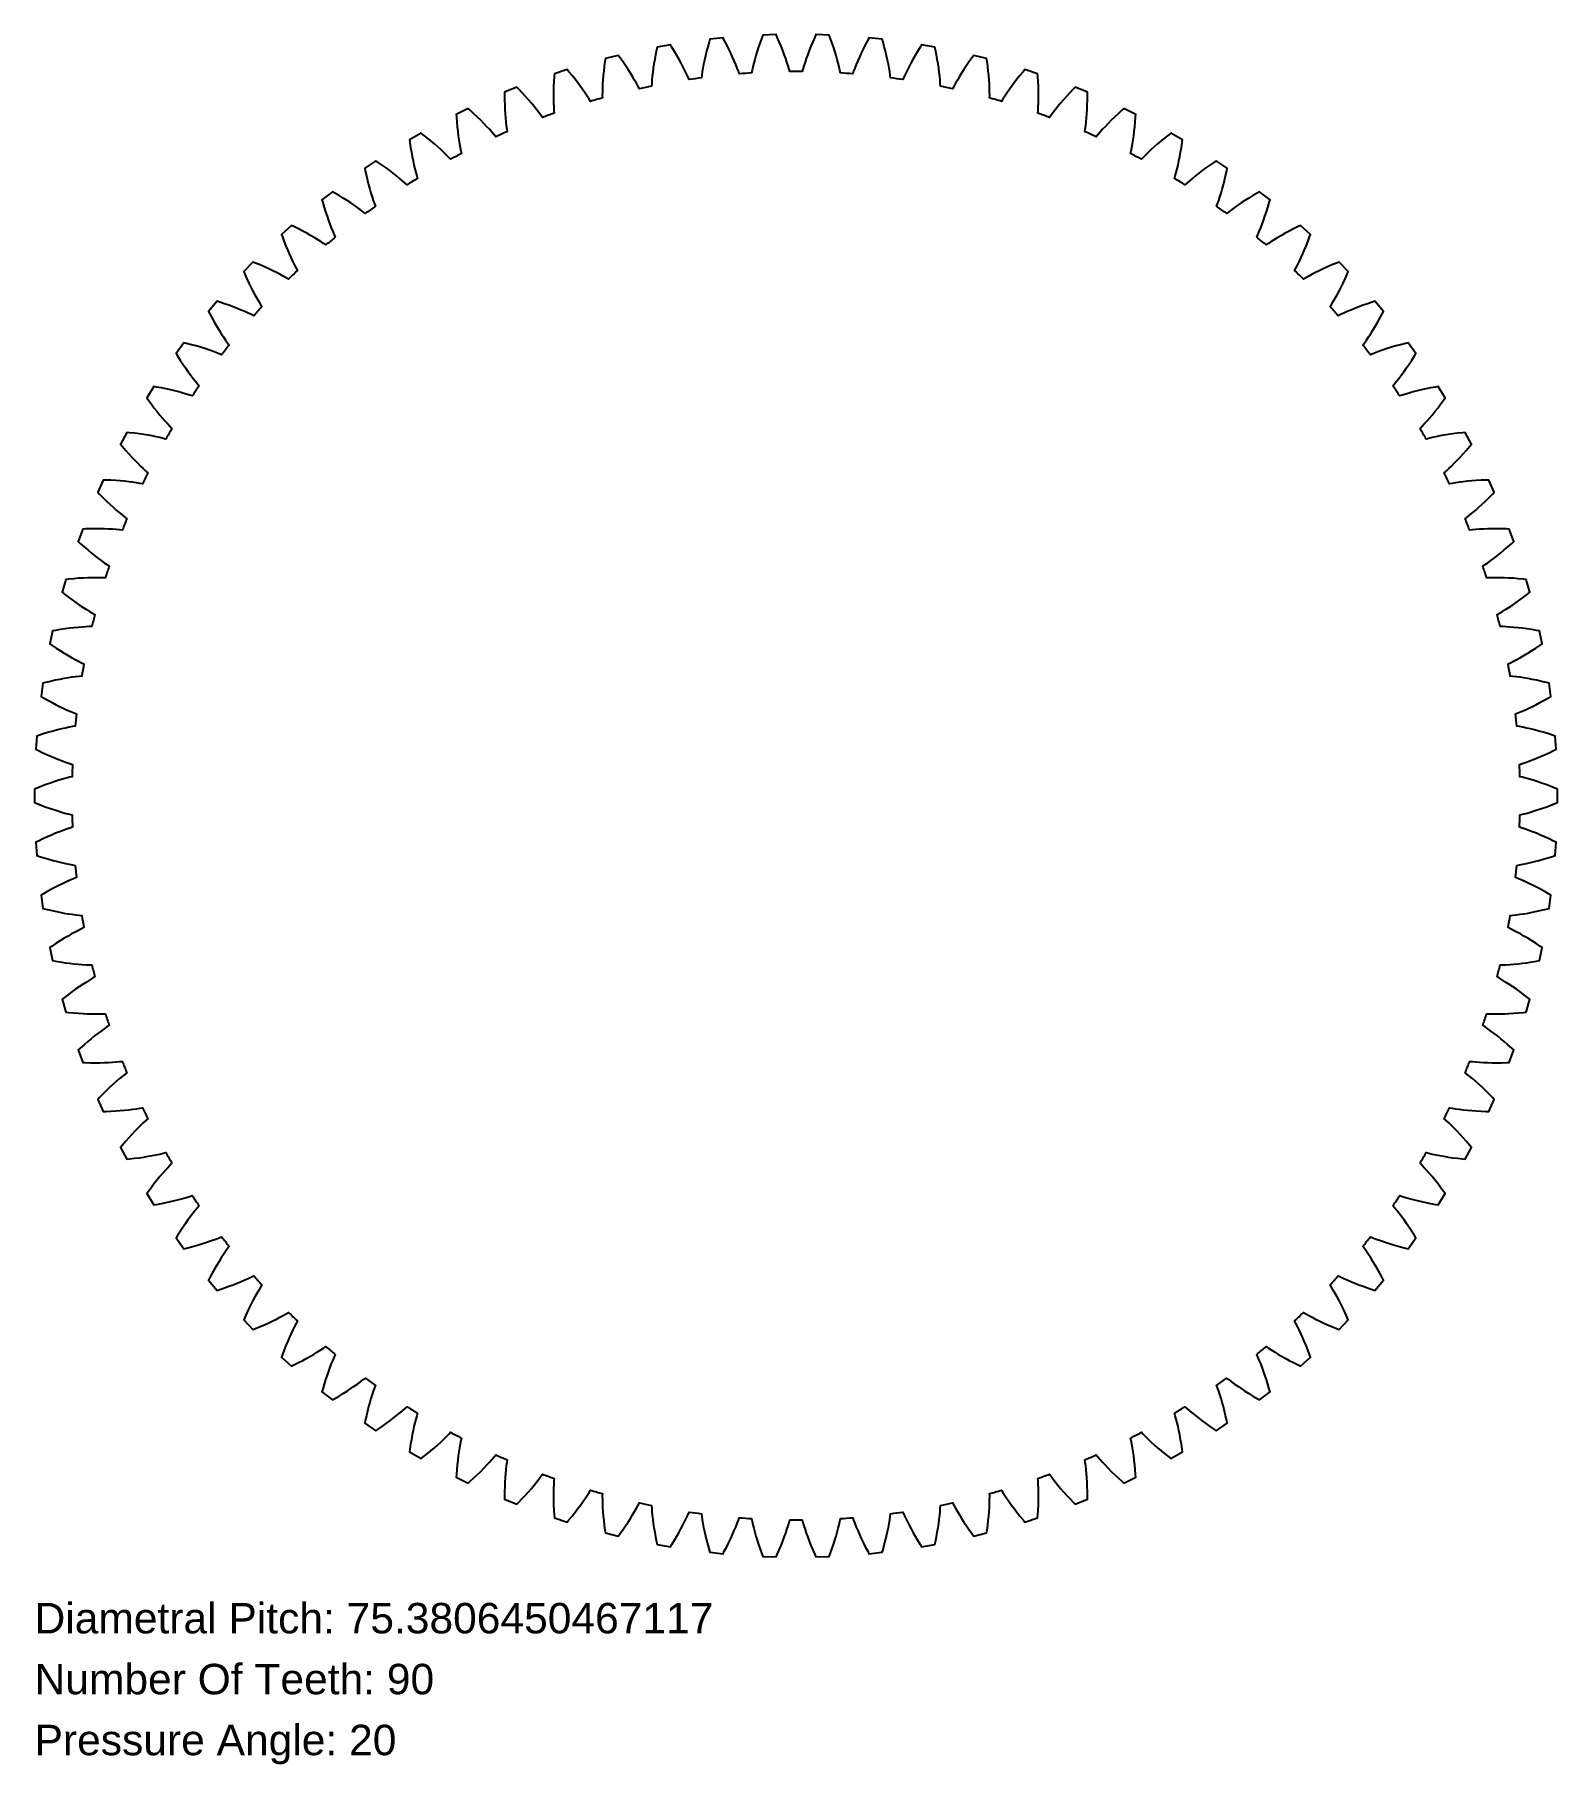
# Model space of a CAD drawing. Extents: x -15.5 to 15.5, y -19.7 to 15.5.
import ezdxf

# ---------------------------------------------------------------- set-up
doc = ezdxf.new("R2010")
doc.units = 0
doc.layers.add('1', color=7, linetype='Continuous')
doc.layers.add('NOTES', color=1, linetype='Continuous')
doc.styles.add('ARIAL', font='Arial.ttf')

msp = doc.modelspace()

# ---------------------------------------------------------------- linework, layer by layer
at = {"layer": '1'}
msp.add_lwpolyline([(14.737, -0.389), (14.789, -0.376), (14.858, -0.358), (14.931, -0.338), (15.008, -0.315), (15.089, -0.289), (15.173, -0.26), (15.261, -0.229), (15.353, -0.195), (15.447, -0.157), (15.499, -0.135), (15.499, 0.135), (15.447, 0.157), (15.353, 0.195), (15.261, 0.229), (15.173, 0.26), (15.089, 0.289), (15.008, 0.315), (14.931, 0.338), (14.858, 0.358), (14.789, 0.376), (14.737, 0.389, -0.000044), (14.728, 0.64), (14.779, 0.656), (14.847, 0.679), (14.919, 0.705), (14.994, 0.733), (15.072, 0.764), (15.154, 0.799), (15.24, 0.836), (15.329, 0.877), (15.421, 0.921), (15.471, 0.946), (15.452, 1.216), (15.399, 1.234), (15.302, 1.265), (15.208, 1.293), (15.118, 1.318), (15.032, 1.341), (14.95, 1.361), (14.871, 1.378), (14.797, 1.394), (14.727, 1.407), (14.674, 1.416, -0.000044), (14.647, 1.666), (14.697, 1.686), (14.763, 1.713), (14.833, 1.744), (14.906, 1.777), (14.982, 1.814), (15.062, 1.854), (15.145, 1.897), (15.23, 1.944), (15.319, 1.994), (15.367, 2.023), (15.33, 2.291), (15.275, 2.305), (15.176, 2.329), (15.081, 2.351), (14.989, 2.37), (14.902, 2.386), (14.818, 2.4), (14.739, 2.412), (14.664, 2.422), (14.593, 2.431), (14.539, 2.436, -0.000044), (14.496, 2.684), (14.544, 2.707), (14.608, 2.739), (14.675, 2.774), (14.746, 2.813), (14.819, 2.855), (14.896, 2.9), (14.975, 2.949), (15.057, 3.002), (15.142, 3.058), (15.189, 3.09), (15.133, 3.355), (15.077, 3.365), (14.977, 3.382), (14.88, 3.397), (14.788, 3.409), (14.699, 3.42), (14.615, 3.428), (14.535, 3.435), (14.459, 3.439), (14.388, 3.443), (14.334, 3.444, -0.000044), (14.273, 3.688), (14.32, 3.715), (14.381, 3.751), (14.446, 3.791), (14.514, 3.835), (14.584, 3.881), (14.657, 3.932), (14.733, 3.986), (14.811, 4.045), (14.892, 4.107), (14.936, 4.142), (14.862, 4.402), (14.806, 4.409), (14.704, 4.419), (14.607, 4.427), (14.514, 4.433), (14.425, 4.437), (14.34, 4.439), (14.26, 4.44), (14.184, 4.44), (14.112, 4.438), (14.059, 4.436, -0.000044), (13.981, 4.675), (14.026, 4.705), (14.085, 4.745), (14.146, 4.79), (14.211, 4.838), (14.278, 4.889), (14.347, 4.945), (14.419, 5.004), (14.493, 5.068), (14.569, 5.136), (14.611, 5.174), (14.518, 5.428), (14.462, 5.431), (14.36, 5.434), (14.262, 5.435), (14.169, 5.434), (14.08, 5.432), (13.996, 5.429), (13.915, 5.424), (13.84, 5.418), (13.768, 5.412), (13.715, 5.406, -0.000044), (13.621, 5.639), (13.663, 5.672), (13.719, 5.716), (13.778, 5.765), (13.839, 5.817), (13.902, 5.873), (13.967, 5.934), (14.035, 5.998), (14.104, 6.067), (14.176, 6.14), (14.215, 6.18), (14.104, 6.428), (14.048, 6.426), (13.946, 6.422), (13.849, 6.416), (13.756, 6.409), (13.667, 6.401), (13.583, 6.392), (13.503, 6.381), (13.428, 6.37), (13.357, 6.359), (13.304, 6.349, -0.000044), (13.194, 6.575), (13.234, 6.611), (13.287, 6.659), (13.342, 6.712), (13.399, 6.768), (13.458, 6.829), (13.519, 6.893), (13.582, 6.962), (13.647, 7.036), (13.713, 7.113), (13.749, 7.157), (13.622, 7.396), (13.565, 7.391), (13.464, 7.379), (13.367, 7.367), (13.275, 7.353), (13.187, 7.339), (13.104, 7.324), (13.025, 7.308), (12.951, 7.292), (12.881, 7.275), (12.829, 7.262, -0.000044), (12.704, 7.479), (12.741, 7.518), (12.79, 7.57), (12.841, 7.626), (12.894, 7.686), (12.949, 7.751), (13.006, 7.82), (13.064, 7.893), (13.123, 7.971), (13.183, 8.053), (13.216, 8.099), (13.072, 8.328), (13.017, 8.319), (12.917, 8.301), (12.821, 8.281), (12.73, 8.261), (12.643, 8.241), (12.561, 8.22), (12.484, 8.199), (12.411, 8.177), (12.342, 8.156), (12.291, 8.139, -0.000044), (12.151, 8.347), (12.186, 8.388), (12.231, 8.444), (12.278, 8.503), (12.327, 8.567), (12.377, 8.635), (12.428, 8.708), (12.481, 8.785), (12.535, 8.867), (12.589, 8.953), (12.619, 9.001), (12.46, 9.22), (12.405, 9.207), (12.306, 9.181), (12.212, 9.156), (12.122, 9.129), (12.037, 9.103), (11.957, 9.076), (11.881, 9.049), (11.81, 9.023), (11.743, 8.997), (11.694, 8.977, -0.000044), (11.539, 9.175), (11.571, 9.218), (11.612, 9.276), (11.655, 9.339), (11.699, 9.406), (11.744, 9.478), (11.791, 9.554), (11.838, 9.634), (11.886, 9.719), (11.934, 9.809), (11.96, 9.859), (11.786, 10.067), (11.732, 10.05), (11.636, 10.017), (11.543, 9.985), (11.456, 9.953), (11.373, 9.92), (11.295, 9.888), (11.221, 9.856), (11.152, 9.825), (11.087, 9.794), (11.039, 9.77, -0.000044), (10.871, 9.957), (10.9, 10.003), (10.937, 10.064), (10.975, 10.129), (11.015, 10.199), (11.055, 10.274), (11.096, 10.353), (11.137, 10.437), (11.179, 10.525), (11.221, 10.618), (11.243, 10.669), (11.055, 10.864), (11.003, 10.844), (10.909, 10.805), (10.819, 10.766), (10.734, 10.728), (10.653, 10.689), (10.578, 10.652), (10.506, 10.615), (10.439, 10.579), (10.377, 10.544), (10.331, 10.517, -0.000044), (10.15, 10.691), (10.175, 10.739), (10.208, 10.802), (10.242, 10.87), (10.276, 10.943), (10.311, 11.02), (10.346, 11.102), (10.382, 11.188), (10.417, 11.279), (10.453, 11.375), (10.472, 11.428), (10.27, 11.609), (10.22, 11.585), (10.128, 11.539), (10.041, 11.494), (9.959, 11.45), (9.882, 11.407), (9.809, 11.364), (9.74, 11.322), (9.676, 11.281), (9.616, 11.242), (9.572, 11.212, -0.000044), (9.379, 11.373), (9.401, 11.422), (9.43, 11.488), (9.459, 11.558), (9.488, 11.633), (9.517, 11.712), (9.547, 11.796), (9.576, 11.885), (9.605, 11.978), (9.634, 12.076), (9.649, 12.13), (9.436, 12.297), (9.387, 12.269), (9.299, 12.218), (9.215, 12.167), (9.136, 12.117), (9.062, 12.068), (8.992, 12.02), (8.927, 11.974), (8.866, 11.929), (8.809, 11.885), (8.766, 11.852, -0.000044), (8.563, 12), (8.582, 12.05), (8.605, 12.118), (8.629, 12.19), (8.653, 12.267), (8.677, 12.348), (8.701, 12.434), (8.724, 12.524), (8.746, 12.619), (8.768, 12.719), (8.779, 12.774), (8.555, 12.925), (8.508, 12.894), (8.424, 12.837), (8.344, 12.78), (8.269, 12.725), (8.198, 12.671), (8.132, 12.618), (8.07, 12.567), (8.012, 12.518), (7.958, 12.471), (7.918, 12.435, -0.000044), (7.705, 12.568), (7.72, 12.62), (7.739, 12.689), (7.758, 12.762), (7.777, 12.84), (7.795, 12.923), (7.812, 13.01), (7.829, 13.102), (7.845, 13.198), (7.86, 13.299), (7.867, 13.355), (7.632, 13.491), (7.588, 13.456), (7.508, 13.393), (7.432, 13.331), (7.361, 13.271), (7.294, 13.212), (7.232, 13.155), (7.173, 13.1), (7.119, 13.047), (7.069, 12.996), (7.032, 12.957, -0.000044), (6.81, 13.075), (6.821, 13.127), (6.835, 13.198), (6.849, 13.272), (6.862, 13.351), (6.874, 13.435), (6.886, 13.523), (6.896, 13.616), (6.905, 13.713), (6.913, 13.815), (6.916, 13.871), (6.673, 13.99), (6.631, 13.953), (6.555, 13.884), (6.484, 13.817), (6.417, 13.752), (6.355, 13.688), (6.297, 13.627), (6.242, 13.568), (6.192, 13.511), (6.145, 13.457), (6.111, 13.416, -0.000044), (5.881, 13.518), (5.889, 13.571), (5.898, 13.642), (5.906, 13.718), (5.914, 13.798), (5.92, 13.882), (5.925, 13.971), (5.929, 14.064), (5.932, 14.162), (5.932, 14.264), (5.932, 14.32), (5.681, 14.422), (5.641, 14.381), (5.571, 14.307), (5.505, 14.236), (5.443, 14.166), (5.385, 14.098), (5.331, 14.033), (5.28, 13.971), (5.234, 13.91), (5.191, 13.853), (5.16, 13.809, -0.000044), (4.924, 13.895), (4.928, 13.949), (4.932, 14.02), (4.935, 14.096), (4.937, 14.177), (4.937, 14.261), (4.936, 14.35), (4.934, 14.443), (4.929, 14.541), (4.923, 14.643), (4.918, 14.699), (4.661, 14.783), (4.624, 14.74), (4.559, 14.661), (4.498, 14.585), (4.441, 14.511), (4.388, 14.44), (4.339, 14.371), (4.293, 14.305), (4.251, 14.242), (4.212, 14.181), (4.184, 14.136, -0.000044), (3.942, 14.205), (3.943, 14.259), (3.942, 14.33), (3.94, 14.406), (3.936, 14.486), (3.931, 14.571), (3.923, 14.66), (3.914, 14.752), (3.903, 14.849), (3.889, 14.95), (3.881, 15.006), (3.618, 15.072), (3.585, 15.026), (3.525, 14.944), (3.47, 14.863), (3.418, 14.786), (3.37, 14.711), (3.326, 14.639), (3.285, 14.569), (3.247, 14.503), (3.213, 14.441), (3.188, 14.393, -0.000044), (2.942, 14.445), (2.938, 14.499), (2.933, 14.57), (2.925, 14.646), (2.916, 14.726), (2.905, 14.81), (2.891, 14.898), (2.876, 14.989), (2.858, 15.085), (2.837, 15.185), (2.825, 15.24), (2.558, 15.287), (2.528, 15.24), (2.474, 15.153), (2.425, 15.069), (2.378, 14.988), (2.336, 14.91), (2.296, 14.835), (2.26, 14.763), (2.228, 14.695), (2.198, 14.63), (2.176, 14.58, -0.000044), (1.927, 14.615), (1.92, 14.669), (1.909, 14.739), (1.896, 14.814), (1.882, 14.893), (1.864, 14.976), (1.845, 15.063), (1.823, 15.154), (1.798, 15.248), (1.771, 15.346), (1.755, 15.4), (1.485, 15.429), (1.459, 15.379), (1.411, 15.289), (1.367, 15.201), (1.327, 15.117), (1.29, 15.036), (1.256, 14.959), (1.225, 14.885), (1.197, 14.814), (1.172, 14.747), (1.154, 14.697, -0.000044), (0.903, 14.714), (0.892, 14.767), (0.876, 14.837), (0.858, 14.91), (0.838, 14.988), (0.815, 15.07), (0.79, 15.155), (0.761, 15.244), (0.73, 15.336), (0.696, 15.432), (0.676, 15.485), (0.406, 15.495), (0.382, 15.443), (0.341, 15.35), (0.304, 15.26), (0.269, 15.173), (0.238, 15.09), (0.209, 15.01), (0.184, 14.934), (0.161, 14.862), (0.14, 14.793), (0.126, 14.741, -0.000044), (-0.126, 14.741), (-0.14, 14.793), (-0.161, 14.862), (-0.184, 14.934), (-0.209, 15.01), (-0.238, 15.09), (-0.269, 15.173), (-0.304, 15.26), (-0.341, 15.35), (-0.382, 15.443), (-0.406, 15.495), (-0.676, 15.485), (-0.696, 15.432), (-0.73, 15.336), (-0.762, 15.244), (-0.79, 15.155), (-0.815, 15.07), (-0.838, 14.988), (-0.858, 14.91), (-0.876, 14.837), (-0.892, 14.767), (-0.903, 14.714, -0.000044), (-1.154, 14.697), (-1.172, 14.747), (-1.197, 14.814), (-1.225, 14.885), (-1.256, 14.959), (-1.29, 15.036), (-1.327, 15.117), (-1.367, 15.201), (-1.411, 15.289), (-1.459, 15.379), (-1.485, 15.429), (-1.755, 15.4), (-1.771, 15.346), (-1.798, 15.248), (-1.823, 15.154), (-1.845, 15.063), (-1.865, 14.976), (-1.882, 14.893), (-1.896, 14.814), (-1.909, 14.739), (-1.92, 14.669), (-1.927, 14.615, -0.000044), (-2.176, 14.58), (-2.198, 14.63), (-2.228, 14.695), (-2.26, 14.763), (-2.296, 14.835), (-2.336, 14.91), (-2.378, 14.988), (-2.425, 15.069), (-2.474, 15.153), (-2.528, 15.24), (-2.558, 15.287), (-2.825, 15.24), (-2.837, 15.185), (-2.858, 15.085), (-2.876, 14.989), (-2.891, 14.897), (-2.905, 14.81), (-2.916, 14.726), (-2.925, 14.646), (-2.933, 14.57), (-2.938, 14.499), (-2.942, 14.445, -0.000044), (-3.188, 14.393), (-3.213, 14.441), (-3.247, 14.503), (-3.285, 14.569), (-3.326, 14.639), (-3.37, 14.711), (-3.418, 14.786), (-3.47, 14.863), (-3.525, 14.944), (-3.585, 15.026), (-3.618, 15.072), (-3.881, 15.006), (-3.889, 14.95), (-3.903, 14.849), (-3.914, 14.752), (-3.923, 14.66), (-3.931, 14.571), (-3.936, 14.486), (-3.94, 14.406), (-3.942, 14.33), (-3.943, 14.259), (-3.942, 14.205, -0.000044), (-4.184, 14.136), (-4.212, 14.181), (-4.251, 14.242), (-4.293, 14.305), (-4.339, 14.371), (-4.388, 14.44), (-4.441, 14.511), (-4.498, 14.585), (-4.559, 14.661), (-4.624, 14.74), (-4.661, 14.783), (-4.918, 14.699), (-4.923, 14.643), (-4.929, 14.541), (-4.934, 14.443), (-4.936, 14.35), (-4.937, 14.261), (-4.937, 14.177), (-4.935, 14.096), (-4.932, 14.02), (-4.928, 13.949), (-4.924, 13.895, -0.000044), (-5.16, 13.809), (-5.191, 13.853), (-5.234, 13.91), (-5.28, 13.971), (-5.331, 14.033), (-5.385, 14.098), (-5.443, 14.166), (-5.505, 14.236), (-5.571, 14.307), (-5.641, 14.381), (-5.681, 14.422), (-5.932, 14.32), (-5.932, 14.264), (-5.932, 14.162), (-5.929, 14.064), (-5.925, 13.971), (-5.92, 13.882), (-5.914, 13.798), (-5.906, 13.718), (-5.898, 13.642), (-5.889, 13.571), (-5.881, 13.518, -0.000044), (-6.111, 13.416), (-6.145, 13.457), (-6.192, 13.511), (-6.242, 13.568), (-6.297, 13.627), (-6.355, 13.688), (-6.417, 13.752), (-6.484, 13.817), (-6.555, 13.884), (-6.631, 13.953), (-6.673, 13.99), (-6.916, 13.871), (-6.913, 13.815), (-6.905, 13.713), (-6.896, 13.616), (-6.886, 13.523), (-6.874, 13.435), (-6.862, 13.351), (-6.849, 13.272), (-6.835, 13.198), (-6.821, 13.127), (-6.81, 13.075, -0.000044), (-7.032, 12.957), (-7.069, 12.996), (-7.119, 13.047), (-7.173, 13.1), (-7.232, 13.155), (-7.294, 13.212), (-7.361, 13.271), (-7.432, 13.331), (-7.508, 13.393), (-7.588, 13.456), (-7.632, 13.491), (-7.867, 13.355), (-7.86, 13.299), (-7.845, 13.198), (-7.829, 13.102), (-7.812, 13.01), (-7.795, 12.923), (-7.777, 12.84), (-7.758, 12.762), (-7.739, 12.689), (-7.72, 12.62), (-7.705, 12.568, -0.000044), (-7.918, 12.435), (-7.958, 12.471), (-8.012, 12.518), (-8.07, 12.567), (-8.132, 12.618), (-8.198, 12.671), (-8.269, 12.725), (-8.344, 12.78), (-8.424, 12.837), (-8.508, 12.894), (-8.555, 12.925), (-8.779, 12.774), (-8.768, 12.719), (-8.746, 12.619), (-8.724, 12.524), (-8.701, 12.434), (-8.677, 12.348), (-8.653, 12.267), (-8.629, 12.19), (-8.605, 12.118), (-8.582, 12.05), (-8.563, 12, -0.000044), (-8.766, 11.852), (-8.809, 11.885), (-8.866, 11.929), (-8.927, 11.974), (-8.992, 12.02), (-9.062, 12.068), (-9.136, 12.117), (-9.215, 12.167), (-9.299, 12.218), (-9.387, 12.269), (-9.436, 12.297), (-9.649, 12.13), (-9.634, 12.076), (-9.605, 11.978), (-9.576, 11.885), (-9.547, 11.796), (-9.517, 11.712), (-9.488, 11.633), (-9.459, 11.558), (-9.43, 11.488), (-9.401, 11.422), (-9.379, 11.373, -0.000044), (-9.572, 11.212), (-9.616, 11.242), (-9.676, 11.281), (-9.74, 11.322), (-9.809, 11.364), (-9.882, 11.407), (-9.959, 11.45), (-10.042, 11.494), (-10.128, 11.539), (-10.22, 11.585), (-10.27, 11.609), (-10.472, 11.428), (-10.453, 11.375), (-10.417, 11.279), (-10.382, 11.188), (-10.346, 11.102), (-10.311, 11.02), (-10.276, 10.943), (-10.242, 10.87), (-10.208, 10.802), (-10.175, 10.739), (-10.15, 10.691, -0.000044), (-10.331, 10.517), (-10.377, 10.544), (-10.439, 10.579), (-10.506, 10.615), (-10.578, 10.652), (-10.653, 10.689), (-10.734, 10.728), (-10.819, 10.766), (-10.909, 10.805), (-11.003, 10.843), (-11.055, 10.864), (-11.243, 10.669), (-11.221, 10.618), (-11.179, 10.525), (-11.137, 10.437), (-11.096, 10.353), (-11.055, 10.274), (-11.015, 10.199), (-10.975, 10.129), (-10.937, 10.064), (-10.9, 10.003), (-10.871, 9.957, -0.000044), (-11.039, 9.77), (-11.087, 9.794), (-11.152, 9.825), (-11.221, 9.856), (-11.295, 9.888), (-11.373, 9.92), (-11.456, 9.953), (-11.544, 9.985), (-11.636, 10.017), (-11.732, 10.05), (-11.786, 10.067), (-11.96, 9.859), (-11.934, 9.809), (-11.886, 9.719), (-11.838, 9.634), (-11.791, 9.554), (-11.744, 9.478), (-11.699, 9.406), (-11.655, 9.339), (-11.612, 9.276), (-11.571, 9.218), (-11.539, 9.175, -0.000044), (-11.694, 8.977), (-11.743, 8.997), (-11.81, 9.023), (-11.881, 9.049), (-11.957, 9.076), (-12.037, 9.103), (-12.122, 9.129), (-12.212, 9.156), (-12.306, 9.181), (-12.405, 9.207), (-12.46, 9.22), (-12.619, 9.001), (-12.589, 8.953), (-12.535, 8.867), (-12.481, 8.785), (-12.428, 8.708), (-12.377, 8.635), (-12.327, 8.567), (-12.278, 8.503), (-12.231, 8.444), (-12.186, 8.388), (-12.151, 8.347, -0.000044), (-12.291, 8.139), (-12.342, 8.156), (-12.411, 8.177), (-12.484, 8.199), (-12.561, 8.22), (-12.643, 8.241), (-12.73, 8.261), (-12.821, 8.281), (-12.917, 8.301), (-13.017, 8.319), (-13.072, 8.328), (-13.216, 8.099), (-13.183, 8.053), (-13.123, 7.971), (-13.064, 7.893), (-13.006, 7.82), (-12.949, 7.751), (-12.894, 7.686), (-12.841, 7.626), (-12.79, 7.57), (-12.741, 7.518), (-12.704, 7.479, -0.000044), (-12.829, 7.262), (-12.881, 7.275), (-12.951, 7.292), (-13.025, 7.308), (-13.104, 7.324), (-13.187, 7.339), (-13.275, 7.353), (-13.367, 7.367), (-13.464, 7.379), (-13.566, 7.391), (-13.622, 7.396), (-13.749, 7.157), (-13.713, 7.113), (-13.647, 7.036), (-13.582, 6.962), (-13.519, 6.893), (-13.458, 6.829), (-13.399, 6.768), (-13.342, 6.712), (-13.287, 6.659), (-13.234, 6.611), (-13.194, 6.575, -0.000044), (-13.304, 6.349), (-13.357, 6.359), (-13.428, 6.37), (-13.503, 6.381), (-13.583, 6.392), (-13.667, 6.401), (-13.756, 6.409), (-13.849, 6.416), (-13.946, 6.422), (-14.048, 6.426), (-14.104, 6.428), (-14.215, 6.18), (-14.176, 6.14), (-14.104, 6.067), (-14.035, 5.998), (-13.967, 5.934), (-13.902, 5.873), (-13.839, 5.817), (-13.778, 5.765), (-13.719, 5.716), (-13.663, 5.672), (-13.621, 5.639, -0.000044), (-13.715, 5.406), (-13.768, 5.412), (-13.84, 5.418), (-13.915, 5.424), (-13.996, 5.429), (-14.08, 5.432), (-14.169, 5.434), (-14.262, 5.435), (-14.36, 5.434), (-14.462, 5.431), (-14.518, 5.428), (-14.611, 5.174), (-14.569, 5.136), (-14.493, 5.068), (-14.419, 5.004), (-14.347, 4.945), (-14.278, 4.889), (-14.211, 4.838), (-14.146, 4.79), (-14.085, 4.745), (-14.026, 4.705), (-13.981, 4.675, -0.000044), (-14.059, 4.436), (-14.112, 4.438), (-14.184, 4.44), (-14.26, 4.44), (-14.34, 4.439), (-14.425, 4.437), (-14.514, 4.433), (-14.607, 4.427), (-14.704, 4.419), (-14.806, 4.409), (-14.862, 4.402), (-14.936, 4.142), (-14.892, 4.107), (-14.811, 4.045), (-14.733, 3.986), (-14.657, 3.932), (-14.584, 3.881), (-14.514, 3.834), (-14.446, 3.791), (-14.381, 3.751), (-14.32, 3.715), (-14.273, 3.688, -0.000044), (-14.334, 3.444), (-14.388, 3.443), (-14.459, 3.439), (-14.535, 3.435), (-14.615, 3.428), (-14.699, 3.42), (-14.788, 3.409), (-14.88, 3.397), (-14.977, 3.382), (-15.077, 3.365), (-15.133, 3.355), (-15.189, 3.09), (-15.142, 3.058), (-15.058, 3.002), (-14.975, 2.949), (-14.896, 2.9), (-14.819, 2.855), (-14.746, 2.813), (-14.675, 2.774), (-14.608, 2.739), (-14.544, 2.707), (-14.496, 2.684, -0.000044), (-14.539, 2.436), (-14.593, 2.431), (-14.664, 2.422), (-14.739, 2.412), (-14.818, 2.4), (-14.902, 2.386), (-14.989, 2.37), (-15.081, 2.351), (-15.176, 2.329), (-15.275, 2.305), (-15.33, 2.291), (-15.367, 2.023), (-15.319, 1.994), (-15.23, 1.944), (-15.145, 1.897), (-15.062, 1.854), (-14.982, 1.814), (-14.906, 1.777), (-14.833, 1.744), (-14.763, 1.713), (-14.697, 1.686), (-14.647, 1.666, -0.000044), (-14.674, 1.416), (-14.727, 1.407), (-14.797, 1.394), (-14.871, 1.378), (-14.95, 1.361), (-15.032, 1.341), (-15.118, 1.318), (-15.208, 1.293), (-15.302, 1.265), (-15.399, 1.234), (-15.452, 1.216), (-15.471, 0.946), (-15.421, 0.921), (-15.329, 0.877), (-15.24, 0.836), (-15.154, 0.799), (-15.072, 0.764), (-14.994, 0.733), (-14.919, 0.705), (-14.847, 0.679), (-14.779, 0.656), (-14.728, 0.64, -0.000044), (-14.737, 0.389), (-14.789, 0.376), (-14.858, 0.358), (-14.931, 0.338), (-15.008, 0.315), (-15.089, 0.289), (-15.173, 0.26), (-15.261, 0.229), (-15.353, 0.195), (-15.447, 0.157), (-15.499, 0.135), (-15.499, -0.135), (-15.447, -0.157), (-15.353, -0.195), (-15.261, -0.229), (-15.173, -0.26), (-15.089, -0.289), (-15.008, -0.315), (-14.931, -0.338), (-14.858, -0.358), (-14.789, -0.376), (-14.737, -0.389, -0.000044), (-14.728, -0.64), (-14.779, -0.656), (-14.847, -0.679), (-14.919, -0.705), (-14.994, -0.733), (-15.072, -0.764), (-15.154, -0.799), (-15.24, -0.836), (-15.329, -0.877), (-15.421, -0.921), (-15.471, -0.946), (-15.452, -1.216), (-15.399, -1.234), (-15.302, -1.265), (-15.208, -1.293), (-15.118, -1.318), (-15.032, -1.341), (-14.95, -1.361), (-14.871, -1.378), (-14.797, -1.394), (-14.727, -1.407), (-14.674, -1.416, -0.000044), (-14.647, -1.666), (-14.697, -1.686), (-14.763, -1.713), (-14.833, -1.744), (-14.906, -1.777), (-14.982, -1.814), (-15.062, -1.854), (-15.145, -1.897), (-15.23, -1.944), (-15.319, -1.994), (-15.367, -2.023), (-15.33, -2.291), (-15.275, -2.305), (-15.176, -2.329), (-15.081, -2.351), (-14.989, -2.37), (-14.902, -2.386), (-14.818, -2.4), (-14.739, -2.412), (-14.664, -2.422), (-14.593, -2.431), (-14.539, -2.436, -0.000044), (-14.496, -2.684), (-14.544, -2.707), (-14.608, -2.739), (-14.675, -2.774), (-14.746, -2.813), (-14.819, -2.855), (-14.896, -2.9), (-14.975, -2.949), (-15.058, -3.002), (-15.142, -3.058), (-15.189, -3.09), (-15.133, -3.355), (-15.077, -3.365), (-14.977, -3.382), (-14.88, -3.397), (-14.788, -3.409), (-14.699, -3.42), (-14.615, -3.428), (-14.535, -3.435), (-14.459, -3.439), (-14.388, -3.443), (-14.334, -3.444, -0.000044), (-14.273, -3.688), (-14.32, -3.715), (-14.381, -3.751), (-14.446, -3.791), (-14.514, -3.835), (-14.584, -3.881), (-14.657, -3.932), (-14.733, -3.986), (-14.811, -4.045), (-14.892, -4.107), (-14.936, -4.142), (-14.862, -4.402), (-14.806, -4.409), (-14.704, -4.419), (-14.607, -4.427), (-14.514, -4.433), (-14.425, -4.437), (-14.34, -4.439), (-14.26, -4.44), (-14.184, -4.44), (-14.112, -4.438), (-14.059, -4.436, -0.000044), (-13.981, -4.675), (-14.026, -4.705), (-14.085, -4.745), (-14.146, -4.79), (-14.211, -4.838), (-14.278, -4.889), (-14.347, -4.945), (-14.419, -5.004), (-14.493, -5.068), (-14.569, -5.136), (-14.611, -5.174), (-14.518, -5.428), (-14.462, -5.431), (-14.36, -5.434), (-14.262, -5.435), (-14.169, -5.434), (-14.08, -5.432), (-13.996, -5.429), (-13.915, -5.424), (-13.84, -5.418), (-13.768, -5.412), (-13.715, -5.406, -0.000044), (-13.621, -5.639), (-13.663, -5.672), (-13.719, -5.716), (-13.778, -5.765), (-13.839, -5.817), (-13.902, -5.873), (-13.967, -5.934), (-14.035, -5.998), (-14.104, -6.067), (-14.176, -6.14), (-14.215, -6.18), (-14.104, -6.428), (-14.048, -6.426), (-13.946, -6.422), (-13.849, -6.416), (-13.756, -6.409), (-13.667, -6.401), (-13.583, -6.392), (-13.503, -6.381), (-13.428, -6.37), (-13.357, -6.359), (-13.304, -6.349, -0.000044), (-13.194, -6.575), (-13.234, -6.611), (-13.287, -6.659), (-13.342, -6.712), (-13.399, -6.768), (-13.458, -6.829), (-13.519, -6.893), (-13.582, -6.962), (-13.647, -7.036), (-13.713, -7.113), (-13.749, -7.157), (-13.622, -7.396), (-13.566, -7.391), (-13.464, -7.379), (-13.367, -7.367), (-13.275, -7.353), (-13.187, -7.339), (-13.104, -7.324), (-13.025, -7.308), (-12.951, -7.292), (-12.881, -7.275), (-12.829, -7.262, -0.000044), (-12.704, -7.479), (-12.741, -7.518), (-12.79, -7.57), (-12.841, -7.626), (-12.894, -7.686), (-12.949, -7.751), (-13.006, -7.82), (-13.064, -7.893), (-13.123, -7.971), (-13.183, -8.053), (-13.216, -8.099), (-13.072, -8.328), (-13.017, -8.319), (-12.917, -8.301), (-12.821, -8.281), (-12.73, -8.261), (-12.643, -8.241), (-12.561, -8.22), (-12.484, -8.199), (-12.411, -8.177), (-12.342, -8.156), (-12.291, -8.139, -0.000044), (-12.151, -8.347), (-12.186, -8.388), (-12.231, -8.444), (-12.278, -8.503), (-12.327, -8.567), (-12.377, -8.635), (-12.428, -8.708), (-12.481, -8.785), (-12.535, -8.867), (-12.589, -8.953), (-12.619, -9.001), (-12.46, -9.22), (-12.405, -9.207), (-12.306, -9.181), (-12.212, -9.156), (-12.122, -9.129), (-12.037, -9.103), (-11.957, -9.076), (-11.881, -9.049), (-11.81, -9.023), (-11.743, -8.997), (-11.694, -8.977, -0.000044), (-11.539, -9.175), (-11.571, -9.218), (-11.612, -9.276), (-11.655, -9.339), (-11.699, -9.406), (-11.744, -9.478), (-11.791, -9.554), (-11.838, -9.634), (-11.886, -9.719), (-11.934, -9.809), (-11.96, -9.859), (-11.786, -10.067), (-11.732, -10.05), (-11.636, -10.017), (-11.544, -9.985), (-11.456, -9.953), (-11.373, -9.92), (-11.295, -9.888), (-11.221, -9.856), (-11.152, -9.825), (-11.087, -9.794), (-11.039, -9.77, -0.000044), (-10.871, -9.957), (-10.9, -10.003), (-10.937, -10.064), (-10.975, -10.129), (-11.015, -10.199), (-11.055, -10.274), (-11.096, -10.353), (-11.137, -10.437), (-11.179, -10.525), (-11.221, -10.618), (-11.243, -10.669), (-11.055, -10.864), (-11.003, -10.844), (-10.909, -10.805), (-10.819, -10.766), (-10.734, -10.728), (-10.653, -10.689), (-10.578, -10.652), (-10.506, -10.615), (-10.439, -10.579), (-10.377, -10.544), (-10.331, -10.517, -0.000044), (-10.15, -10.691), (-10.175, -10.739), (-10.208, -10.802), (-10.242, -10.87), (-10.276, -10.943), (-10.311, -11.02), (-10.346, -11.102), (-10.382, -11.188), (-10.417, -11.279), (-10.453, -11.375), (-10.472, -11.428), (-10.27, -11.609), (-10.22, -11.585), (-10.128, -11.539), (-10.042, -11.494), (-9.959, -11.45), (-9.882, -11.407), (-9.809, -11.364), (-9.74, -11.322), (-9.676, -11.281), (-9.616, -11.242), (-9.572, -11.212, -0.000044), (-9.379, -11.373), (-9.401, -11.422), (-9.43, -11.488), (-9.459, -11.558), (-9.488, -11.633), (-9.517, -11.712), (-9.547, -11.796), (-9.576, -11.885), (-9.605, -11.978), (-9.634, -12.076), (-9.649, -12.13), (-9.436, -12.297), (-9.387, -12.269), (-9.299, -12.218), (-9.215, -12.167), (-9.136, -12.117), (-9.062, -12.068), (-8.992, -12.02), (-8.927, -11.974), (-8.866, -11.929), (-8.809, -11.885), (-8.766, -11.852, -0.000044), (-8.563, -12), (-8.582, -12.05), (-8.605, -12.118), (-8.629, -12.19), (-8.653, -12.267), (-8.677, -12.348), (-8.701, -12.434), (-8.724, -12.524), (-8.746, -12.619), (-8.768, -12.719), (-8.779, -12.774), (-8.555, -12.925), (-8.508, -12.894), (-8.424, -12.837), (-8.344, -12.78), (-8.269, -12.725), (-8.198, -12.671), (-8.132, -12.618), (-8.07, -12.567), (-8.012, -12.518), (-7.958, -12.471), (-7.918, -12.435, -0.000044), (-7.705, -12.568), (-7.72, -12.62), (-7.739, -12.689), (-7.758, -12.762), (-7.777, -12.84), (-7.795, -12.923), (-7.812, -13.01), (-7.829, -13.102), (-7.845, -13.198), (-7.86, -13.299), (-7.867, -13.355), (-7.632, -13.491), (-7.588, -13.456), (-7.508, -13.393), (-7.432, -13.331), (-7.361, -13.271), (-7.294, -13.212), (-7.232, -13.155), (-7.173, -13.1), (-7.119, -13.047), (-7.069, -12.996), (-7.032, -12.957, -0.000044), (-6.81, -13.075), (-6.821, -13.127), (-6.835, -13.198), (-6.849, -13.272), (-6.862, -13.351), (-6.874, -13.435), (-6.886, -13.523), (-6.896, -13.616), (-6.905, -13.713), (-6.913, -13.815), (-6.916, -13.871), (-6.673, -13.99), (-6.631, -13.953), (-6.555, -13.884), (-6.484, -13.817), (-6.417, -13.752), (-6.355, -13.688), (-6.297, -13.627), (-6.242, -13.568), (-6.192, -13.511), (-6.145, -13.457), (-6.111, -13.416, -0.000044), (-5.881, -13.518), (-5.889, -13.571), (-5.898, -13.642), (-5.906, -13.718), (-5.914, -13.798), (-5.92, -13.882), (-5.925, -13.971), (-5.929, -14.064), (-5.932, -14.162), (-5.932, -14.264), (-5.932, -14.32), (-5.681, -14.422), (-5.641, -14.381), (-5.571, -14.307), (-5.505, -14.236), (-5.443, -14.166), (-5.385, -14.098), (-5.331, -14.033), (-5.28, -13.971), (-5.234, -13.91), (-5.191, -13.853), (-5.16, -13.809, -0.000044), (-4.924, -13.895), (-4.928, -13.949), (-4.932, -14.02), (-4.935, -14.096), (-4.937, -14.177), (-4.937, -14.261), (-4.936, -14.35), (-4.934, -14.443), (-4.929, -14.541), (-4.923, -14.643), (-4.918, -14.699), (-4.661, -14.783), (-4.624, -14.74), (-4.559, -14.661), (-4.498, -14.585), (-4.441, -14.511), (-4.388, -14.44), (-4.339, -14.371), (-4.293, -14.305), (-4.251, -14.242), (-4.212, -14.181), (-4.184, -14.136, -0.000044), (-3.942, -14.205), (-3.943, -14.259), (-3.942, -14.33), (-3.94, -14.406), (-3.936, -14.486), (-3.931, -14.571), (-3.923, -14.66), (-3.914, -14.752), (-3.903, -14.849), (-3.889, -14.95), (-3.881, -15.006), (-3.618, -15.072), (-3.585, -15.026), (-3.525, -14.944), (-3.47, -14.863), (-3.418, -14.786), (-3.37, -14.711), (-3.326, -14.639), (-3.285, -14.569), (-3.247, -14.503), (-3.213, -14.441), (-3.188, -14.393, -0.000044), (-2.942, -14.445), (-2.938, -14.499), (-2.933, -14.57), (-2.925, -14.646), (-2.916, -14.726), (-2.905, -14.81), (-2.891, -14.898), (-2.876, -14.989), (-2.858, -15.085), (-2.837, -15.185), (-2.825, -15.24), (-2.558, -15.287), (-2.528, -15.24), (-2.474, -15.153), (-2.425, -15.069), (-2.378, -14.988), (-2.336, -14.91), (-2.296, -14.835), (-2.26, -14.763), (-2.228, -14.695), (-2.198, -14.63), (-2.176, -14.58, -0.000044), (-1.927, -14.615), (-1.92, -14.669), (-1.909, -14.739), (-1.896, -14.814), (-1.882, -14.893), (-1.865, -14.976), (-1.845, -15.063), (-1.823, -15.154), (-1.798, -15.248), (-1.771, -15.346), (-1.755, -15.4), (-1.485, -15.429), (-1.459, -15.379), (-1.411, -15.289), (-1.367, -15.201), (-1.327, -15.117), (-1.29, -15.036), (-1.256, -14.959), (-1.225, -14.885), (-1.197, -14.814), (-1.172, -14.747), (-1.154, -14.697, -0.000044), (-0.903, -14.714), (-0.892, -14.767), (-0.876, -14.837), (-0.858, -14.91), (-0.838, -14.988), (-0.815, -15.07), (-0.79, -15.155), (-0.762, -15.244), (-0.73, -15.336), (-0.696, -15.432), (-0.676, -15.485), (-0.406, -15.495), (-0.382, -15.443), (-0.341, -15.35), (-0.304, -15.26), (-0.269, -15.173), (-0.238, -15.09), (-0.209, -15.01), (-0.184, -14.934), (-0.161, -14.862), (-0.14, -14.793), (-0.126, -14.741, -0.000044), (0.126, -14.741), (0.14, -14.793), (0.161, -14.862), (0.184, -14.934), (0.209, -15.01), (0.238, -15.09), (0.269, -15.173), (0.304, -15.26), (0.341, -15.35), (0.382, -15.443), (0.406, -15.495), (0.676, -15.485), (0.696, -15.432), (0.73, -15.336), (0.761, -15.244), (0.79, -15.155), (0.815, -15.07), (0.838, -14.988), (0.858, -14.91), (0.876, -14.837), (0.892, -14.767), (0.903, -14.714, -0.000044), (1.154, -14.697), (1.172, -14.747), (1.197, -14.814), (1.225, -14.885), (1.256, -14.959), (1.29, -15.036), (1.327, -15.117), (1.367, -15.201), (1.411, -15.289), (1.459, -15.379), (1.485, -15.429), (1.755, -15.4), (1.771, -15.346), (1.798, -15.248), (1.823, -15.154), (1.845, -15.063), (1.864, -14.976), (1.882, -14.893), (1.896, -14.814), (1.909, -14.739), (1.92, -14.669), (1.927, -14.615, -0.000044), (2.176, -14.58), (2.198, -14.63), (2.228, -14.695), (2.26, -14.763), (2.296, -14.835), (2.336, -14.91), (2.378, -14.988), (2.425, -15.069), (2.474, -15.153), (2.528, -15.24), (2.558, -15.287), (2.825, -15.24), (2.837, -15.185), (2.858, -15.085), (2.876, -14.989), (2.891, -14.898), (2.905, -14.81), (2.916, -14.726), (2.925, -14.646), (2.933, -14.57), (2.938, -14.499), (2.942, -14.445, -0.000044), (3.188, -14.393), (3.213, -14.441), (3.247, -14.503), (3.285, -14.569), (3.326, -14.639), (3.37, -14.711), (3.418, -14.786), (3.47, -14.863), (3.525, -14.944), (3.585, -15.026), (3.618, -15.072), (3.881, -15.006), (3.889, -14.95), (3.903, -14.849), (3.914, -14.752), (3.923, -14.66), (3.931, -14.571), (3.936, -14.486), (3.94, -14.406), (3.942, -14.33), (3.943, -14.259), (3.942, -14.205, -0.000044), (4.184, -14.136), (4.212, -14.181), (4.251, -14.242), (4.293, -14.305), (4.339, -14.371), (4.388, -14.44), (4.441, -14.511), (4.498, -14.585), (4.559, -14.661), (4.624, -14.74), (4.661, -14.783), (4.918, -14.699), (4.923, -14.643), (4.929, -14.541), (4.934, -14.443), (4.936, -14.35), (4.937, -14.261), (4.937, -14.177), (4.935, -14.096), (4.932, -14.02), (4.928, -13.949), (4.924, -13.895, -0.000044), (5.16, -13.809), (5.191, -13.853), (5.234, -13.91), (5.28, -13.971), (5.331, -14.033), (5.385, -14.098), (5.443, -14.166), (5.505, -14.236), (5.571, -14.307), (5.641, -14.381), (5.681, -14.422), (5.932, -14.32), (5.932, -14.264), (5.932, -14.162), (5.929, -14.064), (5.925, -13.971), (5.92, -13.882), (5.914, -13.798), (5.906, -13.718), (5.898, -13.642), (5.889, -13.571), (5.881, -13.518, -0.000044), (6.111, -13.416), (6.145, -13.457), (6.192, -13.511), (6.242, -13.568), (6.297, -13.627), (6.355, -13.688), (6.417, -13.752), (6.484, -13.817), (6.555, -13.884), (6.631, -13.953), (6.673, -13.99), (6.916, -13.871), (6.913, -13.815), (6.905, -13.713), (6.896, -13.616), (6.886, -13.523), (6.874, -13.435), (6.862, -13.351), (6.849, -13.272), (6.835, -13.198), (6.821, -13.127), (6.81, -13.075, -0.000044), (7.032, -12.957), (7.069, -12.996), (7.119, -13.047), (7.173, -13.1), (7.232, -13.155), (7.294, -13.212), (7.361, -13.271), (7.432, -13.331), (7.508, -13.393), (7.588, -13.456), (7.632, -13.491), (7.867, -13.355), (7.86, -13.299), (7.845, -13.198), (7.829, -13.102), (7.812, -13.01), (7.795, -12.923), (7.777, -12.84), (7.758, -12.762), (7.739, -12.689), (7.72, -12.62), (7.705, -12.568, -0.000044), (7.918, -12.435), (7.958, -12.471), (8.012, -12.518), (8.07, -12.567), (8.132, -12.618), (8.198, -12.671), (8.269, -12.725), (8.344, -12.78), (8.424, -12.837), (8.508, -12.894), (8.555, -12.925), (8.779, -12.774), (8.768, -12.719), (8.746, -12.619), (8.724, -12.524), (8.701, -12.434), (8.677, -12.348), (8.653, -12.267), (8.629, -12.19), (8.605, -12.118), (8.582, -12.05), (8.563, -12, -0.000044), (8.766, -11.852), (8.809, -11.885), (8.866, -11.929), (8.927, -11.974), (8.992, -12.02), (9.062, -12.068), (9.136, -12.117), (9.215, -12.167), (9.299, -12.218), (9.387, -12.269), (9.436, -12.297), (9.649, -12.13), (9.634, -12.076), (9.605, -11.978), (9.576, -11.885), (9.547, -11.796), (9.517, -11.712), (9.488, -11.633), (9.459, -11.558), (9.43, -11.488), (9.401, -11.422), (9.379, -11.373, -0.000044), (9.572, -11.212), (9.616, -11.242), (9.676, -11.281), (9.74, -11.322), (9.809, -11.364), (9.882, -11.407), (9.959, -11.45), (10.041, -11.494), (10.128, -11.539), (10.22, -11.585), (10.27, -11.609), (10.472, -11.428), (10.453, -11.375), (10.417, -11.279), (10.382, -11.188), (10.346, -11.102), (10.311, -11.02), (10.276, -10.943), (10.242, -10.87), (10.208, -10.802), (10.175, -10.739), (10.15, -10.691, -0.000044), (10.331, -10.517), (10.377, -10.544), (10.439, -10.579), (10.506, -10.615), (10.578, -10.652), (10.653, -10.689), (10.734, -10.728), (10.819, -10.766), (10.908, -10.805), (11.003, -10.844), (11.055, -10.864), (11.243, -10.669), (11.221, -10.618), (11.179, -10.525), (11.137, -10.437), (11.096, -10.353), (11.055, -10.274), (11.015, -10.199), (10.975, -10.129), (10.937, -10.064), (10.9, -10.003), (10.871, -9.957, -0.000044), (11.039, -9.77), (11.087, -9.794), (11.152, -9.825), (11.221, -9.856), (11.295, -9.888), (11.373, -9.92), (11.456, -9.953), (11.543, -9.985), (11.636, -10.017), (11.732, -10.05), (11.786, -10.067), (11.96, -9.859), (11.934, -9.809), (11.886, -9.719), (11.838, -9.634), (11.791, -9.554), (11.744, -9.478), (11.699, -9.406), (11.655, -9.339), (11.612, -9.276), (11.571, -9.218), (11.539, -9.175, -0.000044), (11.694, -8.977), (11.743, -8.997), (11.81, -9.023), (11.881, -9.049), (11.957, -9.076), (12.037, -9.103), (12.122, -9.129), (12.212, -9.156), (12.306, -9.181), (12.405, -9.207), (12.46, -9.22), (12.619, -9.001), (12.589, -8.953), (12.535, -8.867), (12.481, -8.785), (12.428, -8.708), (12.377, -8.635), (12.327, -8.567), (12.278, -8.503), (12.231, -8.444), (12.186, -8.388), (12.151, -8.347, -0.000044), (12.291, -8.139), (12.342, -8.156), (12.411, -8.177), (12.484, -8.199), (12.561, -8.22), (12.643, -8.241), (12.73, -8.261), (12.821, -8.281), (12.917, -8.301), (13.017, -8.319), (13.072, -8.328), (13.216, -8.099), (13.183, -8.053), (13.123, -7.971), (13.064, -7.893), (13.006, -7.82), (12.949, -7.751), (12.894, -7.686), (12.841, -7.626), (12.79, -7.57), (12.741, -7.518), (12.703, -7.479, -0.000044), (12.829, -7.262), (12.881, -7.275), (12.951, -7.292), (13.025, -7.308), (13.104, -7.324), (13.187, -7.339), (13.275, -7.353), (13.367, -7.367), (13.464, -7.379), (13.565, -7.391), (13.622, -7.396), (13.749, -7.157), (13.713, -7.113), (13.647, -7.036), (13.582, -6.962), (13.519, -6.893), (13.458, -6.829), (13.399, -6.768), (13.342, -6.712), (13.287, -6.659), (13.234, -6.611), (13.194, -6.575, -0.000044), (13.304, -6.349), (13.357, -6.359), (13.428, -6.37), (13.503, -6.381), (13.583, -6.392), (13.667, -6.401), (13.756, -6.409), (13.849, -6.416), (13.946, -6.422), (14.048, -6.426), (14.104, -6.428), (14.214, -6.18), (14.176, -6.14), (14.104, -6.067), (14.035, -5.998), (13.967, -5.934), (13.902, -5.873), (13.839, -5.817), (13.778, -5.765), (13.719, -5.716), (13.663, -5.672), (13.621, -5.639, -0.000044), (13.715, -5.406), (13.768, -5.412), (13.84, -5.418), (13.915, -5.424), (13.996, -5.429), (14.08, -5.432), (14.169, -5.434), (14.262, -5.435), (14.36, -5.434), (14.462, -5.431), (14.518, -5.428), (14.611, -5.174), (14.569, -5.136), (14.493, -5.068), (14.419, -5.004), (14.347, -4.945), (14.278, -4.889), (14.211, -4.838), (14.146, -4.79), (14.085, -4.745), (14.026, -4.705), (13.981, -4.675, -0.000044), (14.059, -4.436), (14.112, -4.438), (14.184, -4.44), (14.26, -4.44), (14.34, -4.439), (14.425, -4.437), (14.514, -4.433), (14.607, -4.427), (14.704, -4.419), (14.806, -4.409), (14.862, -4.402), (14.936, -4.142), (14.892, -4.107), (14.811, -4.045), (14.733, -3.986), (14.657, -3.932), (14.584, -3.881), (14.514, -3.835), (14.446, -3.791), (14.381, -3.751), (14.32, -3.715), (14.273, -3.688, -0.000044), (14.334, -3.444), (14.388, -3.443), (14.459, -3.439), (14.535, -3.435), (14.615, -3.428), (14.699, -3.42), (14.788, -3.409), (14.88, -3.397), (14.977, -3.382), (15.077, -3.365), (15.133, -3.355), (15.189, -3.09), (15.142, -3.058), (15.057, -3.002), (14.975, -2.949), (14.896, -2.9), (14.819, -2.855), (14.746, -2.813), (14.675, -2.774), (14.608, -2.739), (14.544, -2.707), (14.495, -2.684, -0.000044), (14.539, -2.436), (14.593, -2.431), (14.664, -2.422), (14.739, -2.412), (14.818, -2.4), (14.902, -2.386), (14.989, -2.37), (15.081, -2.351), (15.176, -2.329), (15.275, -2.305), (15.33, -2.291), (15.367, -2.023), (15.319, -1.994), (15.23, -1.944), (15.144, -1.897), (15.062, -1.854), (14.982, -1.814), (14.906, -1.777), (14.833, -1.744), (14.763, -1.713), (14.697, -1.686), (14.647, -1.666, -0.000044), (14.674, -1.416), (14.727, -1.407), (14.797, -1.394), (14.871, -1.378), (14.95, -1.361), (15.032, -1.341), (15.118, -1.318), (15.208, -1.293), (15.302, -1.265), (15.399, -1.234), (15.452, -1.216), (15.471, -0.946), (15.421, -0.921), (15.329, -0.877), (15.24, -0.836), (15.154, -0.799), (15.072, -0.764), (14.994, -0.733), (14.919, -0.705), (14.847, -0.679), (14.779, -0.656), (14.728, -0.64, -0.000044)], format="xyb", close=True, dxfattribs=at)

# ---------------------------------------------------------------- texts
at = {"layer": 'NOTES', "style": 'ARIAL'}
for s, p in [('Diametral Pitch: 75.3806450467117', (-15.5, -17.05)), ('Number Of Teeth: 90', (-15.5, -18.29)), ('Pressure Angle: 20', (-15.5, -19.53))]:
    msp.add_text(s, height=0.62, dxfattribs=at).set_placement(p)

doc.saveas('drawing.dxf')
